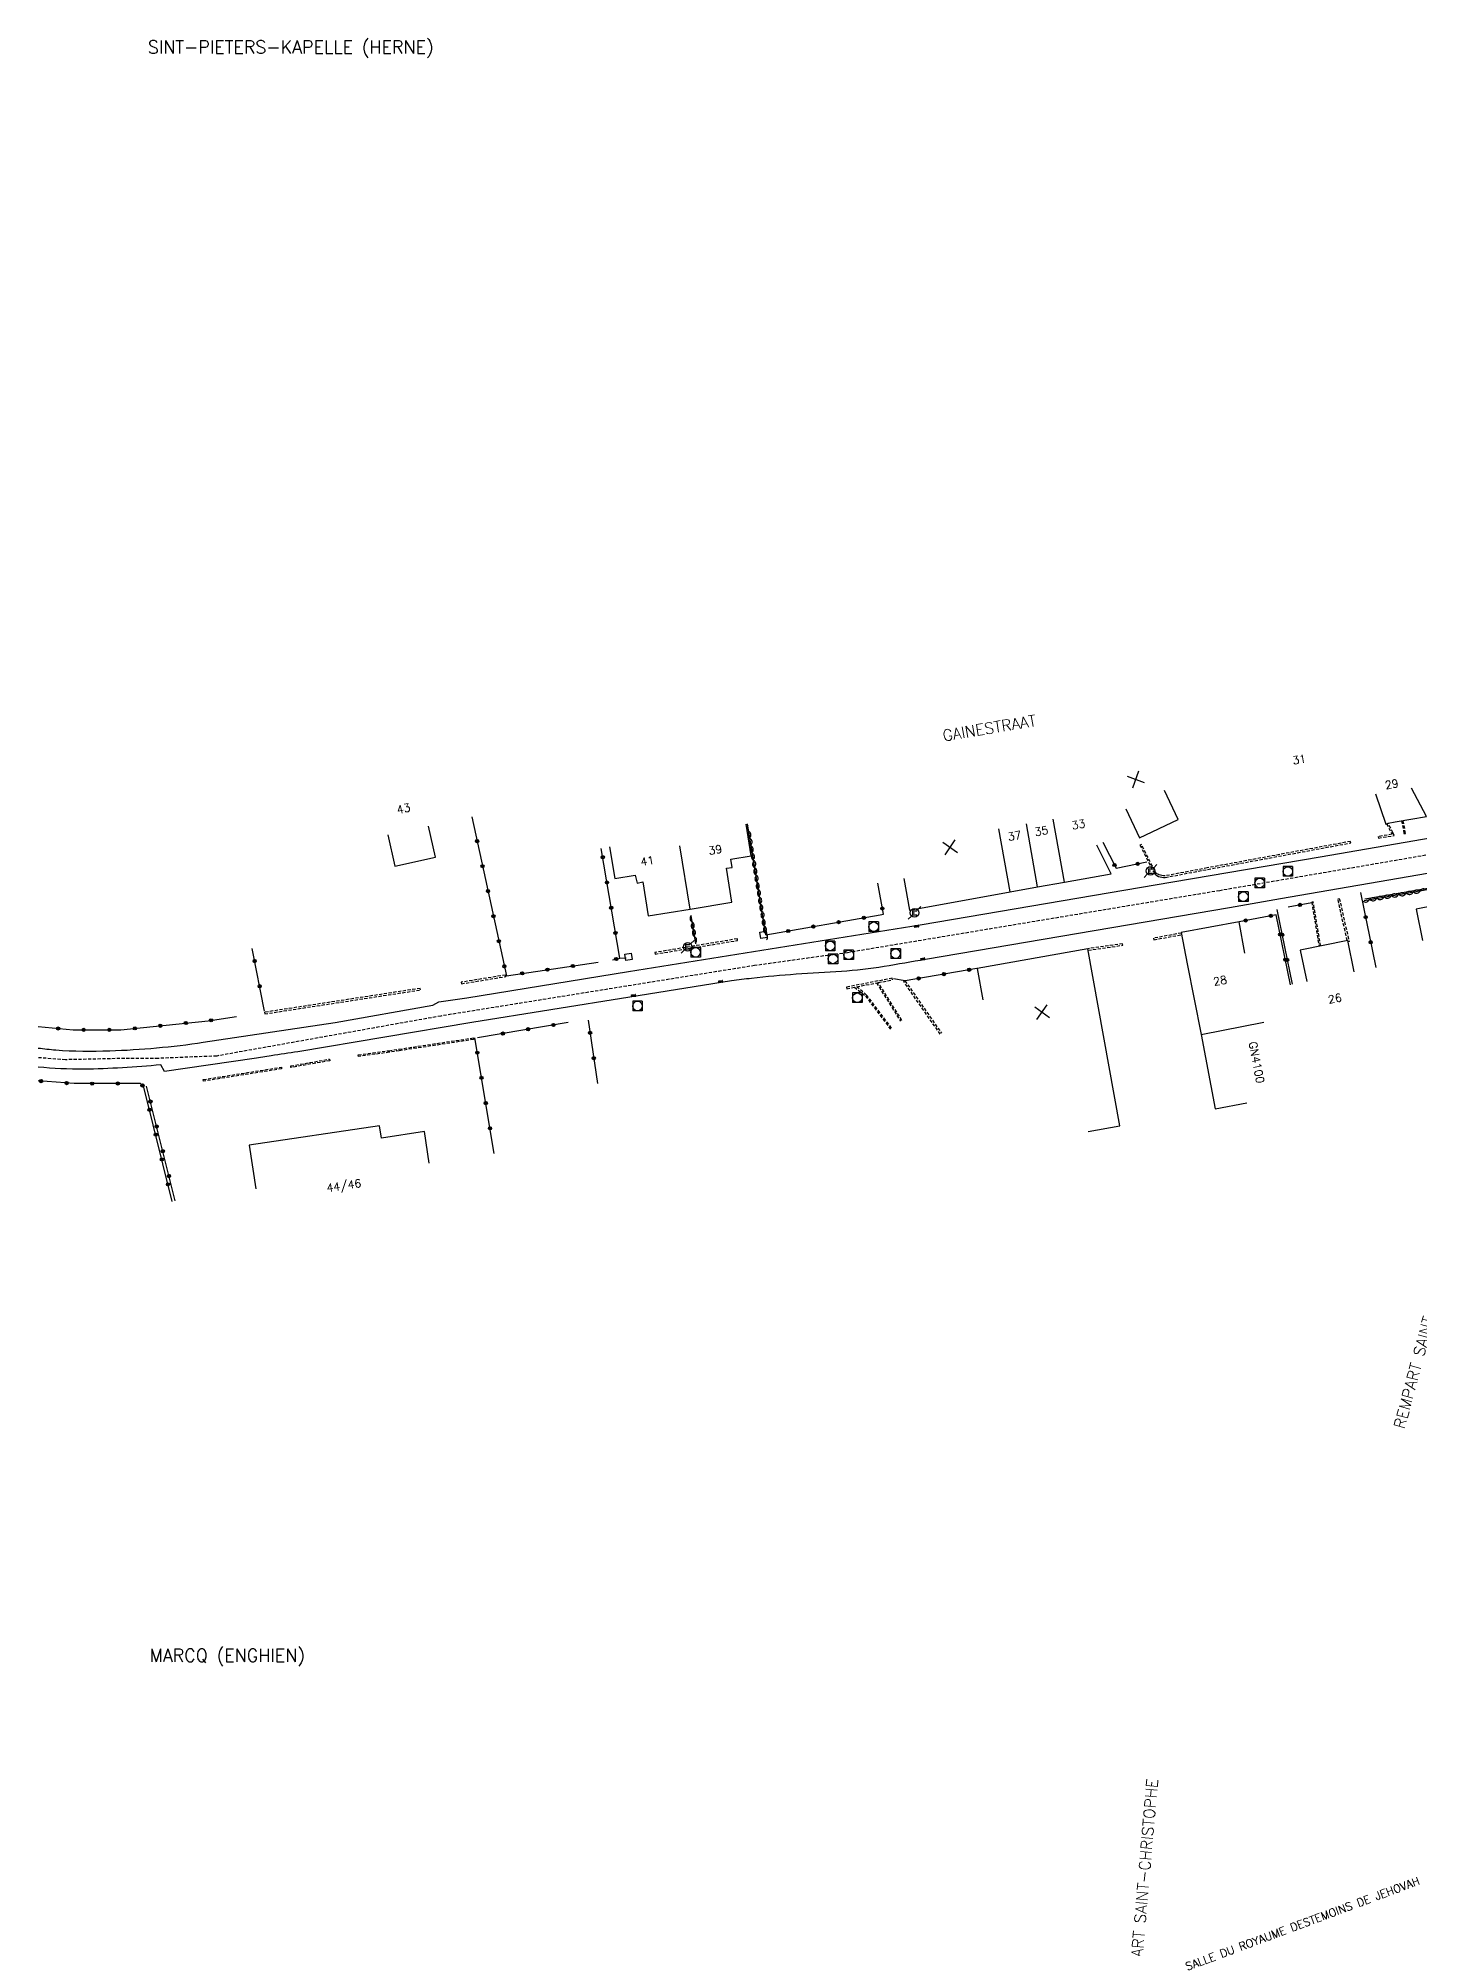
# Model space of a CAD drawing. Header units: millimetres. Extents: x 126000 to 127000, y 153000 to 154000.
# Drawn here: x 126000 to 126215.9, y 153689.6 to 153988.1 of the extents above; entities that cross this region are included whole.
import ezdxf
from ezdxf.enums import TextEntityAlignment as Align

# ---------------------------------------------------------------- set-up
doc = ezdxf.new("R2010")
doc.units = ezdxf.units.MM
doc.linetypes.add('DASHED', pattern=[0.75, 0.5, -0.25])
doc.layers.get('0').update_dxf_attribs({"linetype": 'CONTINUOUS'})
for name, color, linetype in [('W0001', 6, 'DASHED'), ('W0008', 7, 'CONTINUOUS'), ('W0100', 7, 'CONTINUOUS'), ('W0112', 1, 'DASHED'), ('W0310', 3, 'CONTINUOUS'), ('W0322', 7, 'CONTINUOUS'), ('W0334', 7, 'CONTINUOUS'), ('W0400', 7, 'CONTINUOUS'), ('W0420', 7, 'CONTINUOUS'), ('W0471', 7, 'CONTINUOUS'), ('W0980', 7, 'CONTINUOUS'), ('W0984', 7, 'CONTINUOUS'), ('W0989', 7, 'CONTINUOUS'), ('W0991', 7, 'CONTINUOUS'), ('W1102', 7, 'CONTINUOUS')]:
    doc.layers.add(name, color=color, linetype=linetype)
doc.styles.get("Standard").update_dxf_attribs({"font": 'romans.shx', "width": 0.85})

# ---------------------------------------------------------------- blocks, each defined once
blk = doc.blocks.new('T420')
for p, q in [((0.75, 0.75), (-0.75, 0.75)), ((-0.75, 0.75), (-0.75, -0.75)), ((0.75, 0.75), (0.75, -0.75)), ((0.75, -0.75), (-0.75, -0.75))]:
    blk.add_line(p, q)
blk.add_ellipse((0, 0), major_axis=(-0.53, 0.53), ratio=1, start_param=3.926991, end_param=10.210176)
blk = doc.blocks.new('T471')
for p, q in [((-0.333334, 0.333334), (-0.333334, -0.333334)), ((-0.333334, 0.333334), (0.333334, 0.333334)), ((-0.333334, 0), (0, 0)), ((0.500001, 0.500001), (1.000002, 1.000002)), ((-0.500001, -0.500001), (-1.000002, -1.000002)), ((-0.333334, -0.333334), (0.333334, -0.333334))]:
    blk.add_line(p, q)
blk.add_ellipse((0, 0), major_axis=(0.471405, 0.471405), ratio=1, start_param=5.4977871438, end_param=11.780972451)
blk = doc.blocks.new('T400')
for p, q in [((-0.15, 0.3), (0.15, 0.3)), ((-0.15, -0.25), (-0.15, 0.3)), ((-0.15, 0.15), (0.15, 0.15)), ((-0.15, 0), (0.15, 0)), ((0.15, 0.3), (0.15, -0.25)), ((-0.15, -0.15), (0.15, -0.15)), ((-0.15, -0.25), (-0.15, -0.3)), ((-0.15, -0.3), (0.15, -0.3)), ((0.15, -0.3), (0.15, -0.25))]:
    blk.add_line(p, q)
blk = doc.blocks.new('t112o')
at = {"color": 0, "linetype": 'Continuous'}
for p, q in [((-0.5, 0.5), (0.5, 0.5)), ((-0.5, -0.5), (-0.5, 0.5)), ((0.5, 0.5), (0.5, -0.5)), ((0.5, -0.5), (-0.5, -0.5))]:
    blk.add_line(p, q, dxfattribs=at)
blk = doc.blocks.new('t310o')
at = {"color": 0, "linetype": 'Continuous'}
for centre, start, end in [((-0.5, 0.38), 216.8699, 323.1304), ((0.5, -0.37), 36.8699, 143.1303)]:
    blk.add_arc(centre, 0.625, start, end, dxfattribs=at)
blk = doc.blocks.new('t322o')
at = {"color": 0, "linetype": 'Continuous'}
for radius in [0.25, 0.15]:
    blk.add_circle((0, 0), radius, dxfattribs=at)
blk = doc.blocks.new('t991o')
at = {"color": 0, "linetype": 'Continuous'}
for p, q in [((-1, 1), (1, -1)), ((-1, -1), (1, 1))]:
    blk.add_line(p, q, dxfattribs=at)

msp = doc.modelspace()

# ---------------------------------------------------------------- linework, layer by layer
at = {"layer": 'W0001'}
msp.add_lwpolyline([(126356.69, 153961.01), (126346.18, 153952.77), (126325.81, 153935.79), (126301.93, 153916.74), (126274.69, 153893.63), (126254.31, 153877.28), (126245.99, 153870.59), (126239.56, 153866.9), (126232.22, 153863.59), (126222.73, 153861.46), (126184.62, 153854.92), (126126.45, 153845.23), (126111.95, 153843.22), (126062.92, 153835.34), (126027.89, 153829.09), (126018.75, 153828.72), (126013.53, 153828.71), (126004.26, 153828.51), (126000, 153828.82)], dxfattribs=at)
at = {"layer": 'W0008', "flags": 128}
for points in [[(126000, 153830.33, 0.005659), (126002.75, 153830.04, 0.0262), (126011.17, 153829.91, 0.0293), (126025.8, 153831.24), (126046.41, 153834.31), (126061.64, 153837.04), (126062.59, 153837.54), (126067, 153838.2), (126067, 153838.2), (126092.23, 153842.27), (126123.47, 153847.29), (126137.83, 153849.6), (126137.83, 153849.6), (126177.31, 153856.3), (126200.31, 153860.2), (126219.31, 153863.5)], [(126218.62, 153857.84), (126194.13, 153853.62), (126194.13, 153853.62), (126186.15, 153852.25), (126138.65, 153844.17, -0.0029), (126132.17, 153843.06, -0.0236), (126125.53, 153842.29), (126118.45, 153841.85, 0.0112), (126111.48, 153841.21, 0.0131), (126108.35, 153840.82), (126092.43, 153838.26), (126092.43, 153838.26), (126067.74, 153834.3), (126040.59, 153829.76, -0.0026), (126036.4, 153829.14, -0.0026), (126033.76, 153828.72), (126019.71, 153826.67), (126019.18, 153827.71, -0.0205), (126007.12, 153827.03, -0.026353), (126000, 153827.37)]]:
    msp.add_lwpolyline(points, format="xyb", dxfattribs=at)
at = {"layer": 'W0100', "flags": 128}
for points in [[(126169.96, 153867.72), (126172.09, 153863.2), (126178.14, 153866.04), (126178.14, 153866.04), (126176.01, 153870.56)], [(126054.65, 153863.63), (126055.71, 153858.74), (126062.07, 153860.13), (126062.07, 153860.13), (126061.01, 153865.01)], [(126135.25, 153856.8), (126136.14, 153851.88), (126151.9, 153854.75), (126156.16, 153855.5), (126160.37, 153856.25), (126167.68, 153857.55), (126165.44, 153862.02)], [(126224.51, 153848.75), (126223.53, 153853.65), (126215.32, 153852.01), (126215.32, 153852.01), (126216.3, 153847.11)], [(126188.55, 153845.15), (126187.64, 153850.06), (126178.62, 153848.4), (126178.62, 153848.4), (126179.53, 153843.48), (126181.73, 153832.45), (126183.93, 153820.86), (126183.93, 153820.86), (126188.84, 153821.79)], [(126164.09, 153817.31), (126169.01, 153818.2), (126164.02, 153845.85), (126146.74, 153842.77), (126146.74, 153842.77), (126147.62, 153837.85)]]:
    msp.add_lwpolyline(points, dxfattribs=at)
at = {"layer": 'W0100'}
for points in [[(126208.98, 153870.06), (126210.6, 153865.33), (126210.94, 153865.45), (126212.06, 153865.66), (126216.93, 153866.53), (126214.61, 153870.95)], [(126089.29, 153861.75), (126090.12, 153856.82), (126093.29, 153857.35), (126093.57, 153856.08), (126094.47, 153856.28), (126095.31, 153850.99), (126101.86, 153852.05), (126108.4, 153853.12), (126107.54, 153858.41), (126108.45, 153858.56), (126108.24, 153859.84), (126111.4, 153860.36), (126110.6, 153865.29)], [(126205.63, 153842.25), (126204.64, 153847.15), (126197.21, 153845.65), (126198.21, 153840.75)], [(126061.08, 153812.33), (126060.35, 153817.28), (126053.64, 153816.28), (126053.35, 153818.2), (126032.98, 153815.17), (126033.99, 153808.32)]]:
    msp.add_lwpolyline(points, dxfattribs=at)
at = {"layer": 'W0112'}
for points in [[(126210.7, 153865.37), (126211.47, 153863.89), (126211.53, 153863.74), (126209.38, 153863.37), (126209.43, 153863.13), (126211.89, 153863.54), (126211.69, 153864), (126210.94, 153865.45)], [(126213.05, 153865.84), (126213.41, 153863.83), (126213.65, 153863.87), (126213.3, 153865.88)], [(126200.38, 153846.29), (126199.24, 153853.18), (126198.99, 153853.14), (126200.14, 153846.24)], [(126204.54, 153847.13), (126203.07, 153853.65), (126203.31, 153853.71), (126204.83, 153846.97), (126204.68, 153846.94)], [(126178.64, 153848.3), (126174.29, 153847.5), (126174.34, 153847.25), (126178.69, 153848.05)], [(126164.07, 153845.6), (126169.49, 153846.4), (126169.45, 153846.64), (126164.02, 153845.85)], [(126134.96, 153834.66), (126131.26, 153840.56), (126133.48, 153840.99), (126133.44, 153841.24), (126126.28, 153839.85), (126126.33, 153839.61), (126127.55, 153839.84), (126129.27, 153838.45), (126133.16, 153833.3)], [(126133.36, 153833.45), (126129.45, 153838.62), (126127.87, 153839.91), (126130.99, 153840.51), (126134.76, 153834.51)], [(126140.95, 153832.5), (126135.24, 153840.71), (126135.44, 153840.85), (126141.15, 153832.64)]]:
    msp.add_lwpolyline(points, dxfattribs=at)
for points in [[(126172.15, 153862.04), (126174.22, 153857.95), (126174.31, 153857.79), (126174.41, 153857.64), (126174.53, 153857.5), (126174.66, 153857.37), (126174.81, 153857.27), (126175.04, 153857.15), (126175.29, 153857.07), (126175.55, 153857.03), (126175.83, 153857), (126176.11, 153856.98), (126182.73, 153858.24), (126205.1, 153862.38), (126205.06, 153862.62), (126182.68, 153858.48), (126176.09, 153857.23), (126175.85, 153857.25), (126175.59, 153857.27), (126175.35, 153857.32), (126175.13, 153857.38), (126174.94, 153857.48), (126174.82, 153857.57), (126174.71, 153857.67), (126174.61, 153857.79), (126174.52, 153857.92), (126174.44, 153858.07), (126172.38, 153862.15)], [(126096.4, 153845.01), (126109.29, 153847.15), (126109.25, 153847.4), (126096.36, 153845.26)], [(126066.13, 153840.37), (126073.06, 153841.5), (126073.02, 153841.74), (126066.09, 153840.62)], [(126035.39, 153835.67), (126059.72, 153839.41), (126059.69, 153839.66), (126035.35, 153835.92)], [(126068.04, 153831.67), (126056.42, 153829.91), (126054.86, 153829.67), (126050.05, 153829.02), (126050.02, 153829.27), (126054.82, 153829.92), (126056.38, 153830.16), (126068.01, 153831.92)], [(126025.8, 153825.41), (126038, 153827.35), (126038.04, 153827.1), (126025.84, 153825.16)], [(126045.58, 153828.36), (126039.5, 153827.3), (126039.46, 153827.54), (126045.54, 153828.61)]]:
    msp.add_lwpolyline(points, close=True, dxfattribs=at)
at = {"layer": 'W0310'}
for p, q in [((126113.69, 153848), (126110.85, 153865.34)), ((126102.75, 153846.61), (126102.03, 153851.04))]:
    msp.add_line(p, q, dxfattribs=at)
at = {"layer": 'W0310', "flags": 128}
msp.add_lwpolyline([(126218.21, 153855.26), (126207.2, 153853.35), (126207.2, 153853.35)], dxfattribs=at)
at = {"layer": 'W0322'}
for p, q in [((126090.86, 153844.36), (126087.99, 153861.53)), ((126206.64, 153854.62), (126209.01, 153842.94)), ((126193.57, 153851.96), (126195.94, 153840.29)), ((126071.26, 153813.84), (126068.22, 153831.94))]:
    msp.add_line(p, q, dxfattribs=at)
at = {"layer": 'W0322', "flags": 128}
for points in [[(126067.75, 153866.48), (126073.16, 153841.64), (126087.49, 153843.73), (126087.49, 153843.73)], [(126166.37, 153862.49), (126168.43, 153858.42), (126173.25, 153859.41), (126173.25, 153859.41)], [(126113.69, 153848), (126131.56, 153851.14), (126132.07, 153851.26), (126132.07, 153851.26), (126131.2, 153856.07)], [(126195.67, 153840.23), (126193.45, 153851.15), (126187.64, 153850.06), (126187.64, 153850.06)], [(126199, 153853.03), (126195.31, 153852.36), (126195.31, 153852.36)], [(126035.37, 153836.07), (126033.44, 153845.88)], [(126089.73, 153844.12), (126090.86, 153844.36), (126091.89, 153844.41), (126091.89, 153844.41)], [(126146.66, 153842.76), (126135.46, 153840.85), (126133.63, 153841.17), (126133.63, 153841.17)], [(126000, 153833.68), (126005.47, 153833.18), (126012.92, 153833.19), (126026.58, 153834.6), (126030.99, 153835.25), (126030.99, 153835.25)], [(126082.82, 153834.32), (126068.66, 153831.94), (126068.66, 153831.94)], [(126085.95, 153834.69), (126087.38, 153824.8)], [(126020.93, 153806.38), (126016.53, 153824.24), (126015.97, 153824.82), (126005.62, 153824.77), (126000, 153825.21)], [(126021.41, 153806.45), (126016.94, 153824.36), (126016.94, 153824.36)]]:
    msp.add_lwpolyline(points, dxfattribs=at)
at = {"layer": 'W0334', "flags": 128}
msp.add_lwpolyline([(126218.74, 153853.45), (126218.33, 153855.48), (126207.31, 153853.61), (126207.31, 153853.61)], dxfattribs=at)
at = {"layer": 'W1102'}
for p, q in [((126156.16, 153855.5), (126154.42, 153865.34)), ((126160.37, 153856.25), (126158.61, 153866.1)), ((126151.9, 153854.75), (126150.12, 153864.59)), ((126101.86, 153852.05), (126100.26, 153861.92)), ((126181.73, 153832.45), (126191.53, 153834.4))]:
    msp.add_line(p, q, dxfattribs=at)

# ---------------------------------------------------------------- block references
at = {"layer": 'W0112'}
for p, rotation in [((126113.32, 153848.01), 188.0099919163852), ((126092.24, 153844.57), 9.935495545474504)]:
    msp.add_blockref('t112o', p, dxfattribs=dict(at, rotation=rotation))
at = {"layer": 'W0310'}
for p, rotation in [((126111.04, 153864.2), 99.287260129626), ((126111.23, 153863.06), 99.287260129626), ((126111.41, 153861.92), 99.287260129626), ((126111.6, 153860.78), 99.287260129626), ((126111.79, 153859.64), 99.287260129626), ((126111.97, 153858.5), 99.287260129626), ((126112.16, 153857.36), 99.287260129626), ((126112.34, 153856.22), 99.287260129626), ((126112.53, 153855.08), 99.287260129626), ((126112.72, 153853.94), 99.287260129626), ((126112.9, 153852.8), 99.287260129626), ((126207.97, 153853.48), 189.8441316479911), ((126209.11, 153853.68), 189.8441316479911), ((126210.24, 153853.88), 189.8441316479911), ((126211.38, 153854.08), 189.8441316479911), ((126212.52, 153854.27), 189.8441316479911), ((126213.66, 153854.47), 189.8441316479911), ((126214.8, 153854.67), 189.8441316479911), ((126215.93, 153854.87), 189.8441316479911), ((126102.19, 153850.03), 99.19940593716105), ((126113.09, 153851.66), 99.287260129626), ((126113.28, 153850.52), 99.287260129626), ((126113.46, 153849.38), 99.287260129626), ((126102.38, 153848.89), 99.19940593716105), ((126102.56, 153847.75), 99.19940593716105), ((126113.65, 153848.24), 99.287260129626)]:
    msp.add_blockref('t310o', p, dxfattribs=dict(at, rotation=rotation))
at = {"layer": 'W0322'}
for p, rotation in [((126068.58, 153862.66), 282.2839207613966), ((126069.43, 153858.75), 282.2839207613966), ((126088.22, 153860.14), 99.4918573007942), ((126168.18, 153858.92), 296.827645076829), ((126171.8, 153859.11), 11.62253975989247), ((126088.88, 153856.2), 99.4918573007942), ((126070.28, 153854.85), 282.2839207613966), ((126071.13, 153850.94), 282.2839207613966), ((126089.54, 153852.25), 99.4918573007942), ((126125.07, 153850), 9.97754562582732), ((126129.01, 153850.69), 9.97754562582732), ((126131.91, 153852.13), 100.2942891041346), ((126188.68, 153850.26), 190.5899559496495), ((126192.61, 153850.99), 190.5899559496495), ((126197.16, 153852.7), 190.5899559496495), ((126207.42, 153850.78), 281.4498259875014), ((126071.98, 153847.03), 282.2839207613966), ((126090.2, 153848.31), 99.4918573007942), ((126117.19, 153848.61), 9.97754562582732), ((126121.13, 153849.31), 9.97754562582732), ((126194.08, 153848.07), 101.4498259875564), ((126194.37, 153848.04), 281.4498259875497), ((126208.21, 153846.86), 281.4498259875014), ((126033.83, 153843.92), 101.0975155785687), ((126090.3, 153844.24), 99.4918573007942), ((126194.87, 153844.15), 101.4498259875564), ((126195.16, 153844.12), 281.4498259875497), ((126072.83, 153843.12), 282.2839207613966), ((126075.61, 153842), 8.308733423778845), ((126079.57, 153842.58), 8.308733423778845), ((126083.53, 153843.15), 8.308733423778845), ((126137.57, 153841.21), 189.6792312898273), ((126141.52, 153841.89), 189.6792312898273), ((126145.46, 153842.56), 189.6792312898273), ((126034.6, 153839.99), 101.0975155785687), ((126003.12, 153833.39), 354.7716355638095), ((126007.11, 153833.18), 0.05608268503509758), ((126011.11, 153833.18), 0.05608268503509758), ((126015.1, 153833.41), 5.917333976725178), ((126019.08, 153833.82), 5.917333976725178), ((126023.06, 153834.24), 5.917333976725178), ((126027.03, 153834.67), 8.294256524915507), ((126072.61, 153832.6), 189.5613679342095), ((126076.55, 153833.27), 189.5613679342095), ((126080.5, 153833.93), 189.5613679342095), ((126086.24, 153832.71), 278.2561306989519), ((126068.61, 153829.62), 99.56136793427028), ((126086.81, 153828.75), 278.2561306989519), ((126000.45, 153825.17), 175.511571387471), ((126004.44, 153824.86), 175.511571387471), ((126008.43, 153824.78), 180.3131671841286), ((126012.43, 153824.8), 180.3131671841286), ((126016.29, 153824.49), 133.6612030915563), ((126069.27, 153825.68), 99.56136793427028), ((126017.4, 153820.69), 103.8542180127677), ((126017.54, 153821.97), 104.0205992891216), ((126069.94, 153821.73), 99.56136793427028), ((126018.51, 153818.09), 104.0205992891216), ((126070.6, 153817.79), 99.56136793427028), ((126018.36, 153816.8), 103.8542180127677), ((126019.48, 153814.21), 104.0205992891216), ((126019.32, 153812.92), 103.8542180127677), ((126020.28, 153809.04), 103.8542180127677), ((126020.44, 153810.33), 104.0205992891216)]:
    msp.add_blockref('t322o', p, dxfattribs=dict(at, rotation=rotation))
at = {"layer": 'W0400'}
for p, rotation in [((126137.28, 153849.37), 98.55273677001495), ((126138.22, 153844.24), 99.74391160833517), ((126093.05, 153838.52), 98.74316343515093), ((126106.65, 153840.72), 98.26428050973041)]:
    msp.add_blockref('T400', p, dxfattribs=dict(at, rotation=rotation))
at = {"layer": 'W0420'}
for p in [(126190.88, 153856.13), (126195.26, 153857.92), (126188.3, 153853.97), (126130.56, 153849.28), (126123.75, 153846.29), (126102.72, 153845.3), (126124.18, 153844.26), (126126.64, 153844.9), (126133.97, 153845.09), (126128, 153838.19), (126093.65, 153836.89)]:
    msp.add_blockref('T420', p, dxfattribs=at)
at = {"layer": 'W0471'}
for p in [(126173.8, 153858), (126136.94, 153851.46), (126101.49, 153846.16)]:
    msp.add_blockref('T471', p, dxfattribs=at)
at = {"layer": 'W0991'}
for p, rotation in [((126171.5, 153872.31), 25.1463847811293), ((126142.5, 153861.68), 10.29428910398023), ((126156.87, 153835.94), 10.0923588790098)]:
    msp.add_blockref('t991o', p, dxfattribs=dict(at, rotation=rotation))

# ---------------------------------------------------------------- texts
at = {"layer": 'W0980'}
for s, p in [('SINT-PIETERS-KAPELLE (HERNE)', (126039.46, 153986.57)), ('MARCQ (ENGHIEN)', (126029.55, 153735.32))]:
    msp.add_text(s, height=2, dxfattribs=at).set_placement(p, align=Align.MIDDLE)
at = {"layer": 'W0984'}
msp.add_text('GN4100', height=1.25, rotation=280.7509, dxfattribs=at).set_placement((126190.39, 153828.08), align=Align.MIDDLE)
msp.add_text('SALLE DU ROYAUME DESTEMOINS DE JEHOVAH', height=1.25, rotation=20.3823, dxfattribs=at).set_placement((126179.55, 153686.19))
at = {"layer": 'W0989'}
for s, rotation, p in [('GAINESTRAAT', 9.4582, (126148.63, 153880.32)), ('REMPART SAINT-CHRISTOPHE', 74.9737, (126217.09, 153787.55)), ('REMPART SAINT-CHRISTOPHE', 85.0111, (126172.61, 153699.08))]:
    msp.add_text(s, height=1.75, rotation=rotation, dxfattribs=at).set_placement(p, align=Align.MIDDLE)
at = {"layer": 'W0991'}
for s, rotation, p in [('31', 9.8606, (126197.05, 153875.42)), ('29', 10.7178, (126211.5, 153871.56)), ('43', 12.2839, (126057.08, 153867.74)), ('35', 10.1724, (126156.76, 153864.24)), ('33', 10.0817, (126162.54, 153865.27)), ('39', 9.2873, (126105.8, 153861.31)), ('37', 9.9885, (126152.56, 153863.49)), ('41', 9.2873, (126095.18, 153859.57)), ('28', 10.4409, (126184.67, 153840.87)), ('26', 11.4498, (126202.61, 153838.07)), ('44/46', 8.4391, (126047.77, 153808.77))]:
    msp.add_text(s, height=1.25, rotation=rotation, dxfattribs=at).set_placement(p, align=Align.MIDDLE)

doc.saveas('drawing.dxf')
